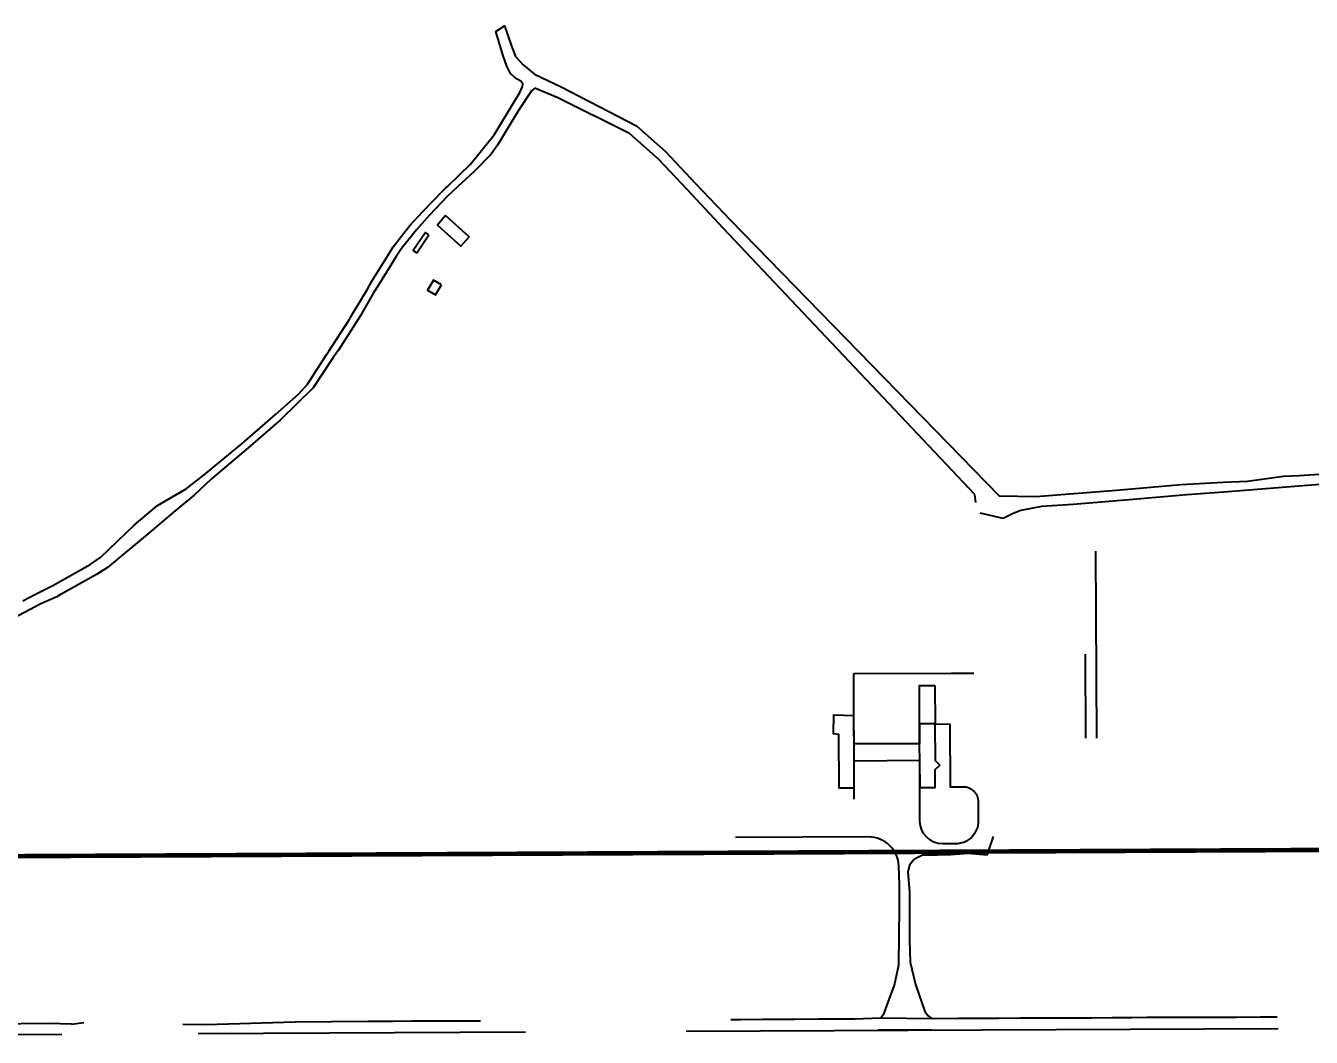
# Model space of a CAD drawing. Header units: metres. Extents: x 428 to 3974, y -4076 to 3914.
# Drawn here: x 1111.693 to 1112.428, y -368.943 to -368.365 of the extents above; entities that cross this region are included whole.
import ezdxf

# ---------------------------------------------------------------- set-up
doc = ezdxf.new("R2010")
doc.units = ezdxf.units.M
doc.header["$MEASUREMENT"] = 0
for name, color, linetype, lineweight in [('C-BLDG', 253, 'Continuous', 5), ('C-CLER-AERO', 253, 'Continuous', 5), ('C-ROAD-AIRF', 253, 'Continuous', 5), ('C-ROAD-LAND', 253, 'Continuous', 9), ('C-RUNN', 253, 'Continuous', 5), ('C-SHLD', 253, 'Continuous', 5)]:
    doc.layers.add(name, color=color, linetype=linetype, lineweight=lineweight)
doc.styles.add('ADPI R', font='swiss.ttf')
doc.linetypes.add('OLS', pattern='A,4,-2,4,-2,["OLS",ADPI R,S=1.2,R=0,X=-1.7,Y=-0.5],-2,4,-2,4,-2', length=26)

msp = doc.modelspace()

# ---------------------------------------------------------------- linework, layer by layer
at = {"layer": 'C-BLDG', "lineweight": 40}
for points in [[(1111.93277, -368.47313), (1111.92814, -368.47853), (1111.94153, -368.49058), (1111.94616, -368.48517)], [(1111.92326, -368.48415), (1111.92123, -368.48276), (1111.91425, -368.49299), (1111.91628, -368.49437)], [(1111.93035, -368.51257), (1111.92591, -368.50993), (1111.92246, -368.51572), (1111.9269, -368.51836)], [(1112.21257, -368.7635), (1112.20366, -368.76354), (1112.20373, -368.77481), (1112.16626, -368.77486), (1112.1661, -368.75893), (1112.15445, -368.75843), (1112.15437, -368.76899), (1112.15726, -368.76929), (1112.15745, -368.79996), (1112.16638, -368.79995), (1112.16628, -368.78451), (1112.20369, -368.78427), (1112.20383, -368.79978), (1112.21268, -368.79982), (1112.21265, -368.78958), (1112.21517, -368.78703), (1112.21273, -368.7846)]]:
    msp.add_lwpolyline(points, close=True, dxfattribs=at)
at = {"layer": 'C-CLER-AERO', "linetype": 'OLS', "lineweight": 40, "const_width": 0.0026, "flags": 128}
msp.add_lwpolyline([(1110.94616, -368.84256), (1113.58865, -368.83004), (1113.58983, -369.07262), (1110.94731, -369.08515), (1110.94616, -368.84256)], close=True, dxfattribs=at)
at = {"layer": 'C-ROAD-AIRF', "lineweight": 40}
for p, q in [((1112.30426, -368.66483), (1112.30485, -368.77171)), ((1112.29878, -368.77173), (1112.29852, -368.72368)), ((1112.16603, -368.73479), (1112.22148, -368.73452)), ((1112.22148, -368.73452), (1112.23468, -368.73446)), ((1112.16637, -368.80647), (1112.16603, -368.73479)), ((1112.21041, -368.93837), (1112.18008, -368.93851))]:
    msp.add_line(p, q, dxfattribs=at)
msp.add_lwpolyline([(1112.21248, -368.74154), (1112.21257, -368.7635), (1112.22106, -368.76359), (1112.22124, -368.79941), (1112.22849, -368.79937, -0.414214), (1112.23719, -368.80799), (1112.23724, -368.81893, -0.414241), (1112.22431, -368.83199), (1112.21698, -368.83202, -0.414186), (1112.20392, -368.81909), (1112.20356, -368.74158)], format="xyb", close=True, dxfattribs=at)
msp.add_lwpolyline([(1112.1813, -368.9317), (1112.18345, -368.92876), (1112.18568, -368.92253), (1112.18928, -368.9127), (1112.19183, -368.90123), (1112.19199, -368.88451), (1112.19214, -368.86904), (1112.19224, -368.85543), (1112.19183, -368.84473, 0.404374), (1112.17443, -368.82807), (1112.09851, -368.82843)], format="xyb", dxfattribs=at)
for points in [[(1112.24223, -368.83845), (1112.24595, -368.82789)], [(1112.24223, -368.83845), (1112.23145, -368.83758), (1112.22153, -368.83834), (1112.2141, -368.83842), (1112.20645, -368.83843), (1112.20534, -368.83844), (1112.20082, -368.8408), (1112.2, -368.84152), (1112.19794, -368.84412), (1112.19704, -368.8482), (1112.19797, -368.85951), (1112.19784, -368.87095), (1112.19795, -368.88712), (1112.19822, -368.89959), (1112.20127, -368.91234), (1112.20668, -368.92776), (1112.20866, -368.93027), (1112.21082, -368.93193)]]:
    msp.add_lwpolyline(points, dxfattribs=at)
at = {"layer": 'C-ROAD-LAND', "lineweight": 40}
for p, q in [((1111.98195, -368.40185), (1111.97441, -368.41304)), ((1111.98376, -368.40024), (1111.98195, -368.40185)), ((1111.99684, -368.40579), (1111.98376, -368.40024)), ((1112.03793, -368.42624), (1111.99684, -368.40579)), ((1111.97441, -368.41304), (1111.96249, -368.43281)), ((1111.96249, -368.43281), (1111.95873, -368.43792)), ((1112.05445, -368.44094), (1112.03793, -368.42624)), ((1111.95873, -368.43792), (1111.94913, -368.44799)), ((1111.94913, -368.44799), (1111.93948, -368.45673)), ((1112.07095, -368.45835), (1112.05445, -368.44094)), ((1111.93394, -368.46198), (1111.92355, -368.47291)), ((1111.93948, -368.45673), (1111.93394, -368.46198)), ((1112.09135, -368.48031), (1112.07095, -368.45835)), ((1111.92355, -368.47291), (1111.91606, -368.48117)), ((1111.91606, -368.48117), (1111.90762, -368.49189)), ((1112.2352, -368.63244), (1112.09135, -368.48031)), ((1111.90762, -368.49189), (1111.90455, -368.49657)), ((1111.90455, -368.49657), (1111.89439, -368.51282)), ((1111.89439, -368.51282), (1111.89154, -368.51732)), ((1111.89154, -368.51732), (1111.88389, -368.53053)), ((1111.88389, -368.53053), (1111.87148, -368.54997)), ((1111.87148, -368.54997), (1111.86845, -368.55415)), ((1111.86845, -368.55415), (1111.85712, -368.57141)), ((1111.85712, -368.57141), (1111.83836, -368.58984)), ((1111.83836, -368.58984), (1111.81993, -368.60573)), ((1111.81993, -368.60573), (1111.79887, -368.62352)), ((1111.79887, -368.62352), (1111.78905, -368.63278)), ((1112.37999, -368.63093), (1112.3564, -368.6327)), ((1112.4205, -368.62765), (1112.37999, -368.63093)), ((1112.45963, -368.62454), (1112.4205, -368.62765)), ((1111.78905, -368.63278), (1111.77837, -368.64149)), ((1112.23582, -368.637), (1112.2352, -368.63244)), ((1112.29146, -368.63813), (1112.27333, -368.63935)), ((1112.32576, -368.63523), (1112.29146, -368.63813)), ((1112.3564, -368.6327), (1112.32576, -368.63523)), ((1111.77837, -368.64149), (1111.76211, -368.65528)), ((1112.2514, -368.64621), (1112.23824, -368.64307)), ((1112.25727, -368.64328), (1112.2514, -368.64621)), ((1112.26161, -368.64165), (1112.25727, -368.64328)), ((1112.27333, -368.63935), (1112.26161, -368.64165)), ((1111.76211, -368.65528), (1111.73955, -368.67416)), ((1111.73955, -368.67416), (1111.73323, -368.6781)), ((1111.73323, -368.6781), (1111.71202, -368.6899)), ((1111.71202, -368.6899), (1111.71051, -368.69087)), ((1111.70137, -368.69499), (1111.6547, -368.71943)), ((1111.71051, -368.69087), (1111.70137, -368.69499))]:
    msp.add_line(p, q, dxfattribs=at)
msp.add_lwpolyline([(1111.69111, -368.69323), (1111.69826, -368.68936), (1111.70821, -368.68439), (1111.72954, -368.67237), (1111.73574, -368.66829), (1111.75478, -368.64997), (1111.76808, -368.63874), (1111.78452, -368.62921), (1111.79471, -368.62126), (1111.81643, -368.60328), (1111.83555, -368.5868), (1111.84894, -368.57485), (1111.85384, -368.56948), (1111.86495, -368.55219), (1111.86606, -368.55059), (1111.87756, -368.53268), (1111.88002, -368.52857), (1111.88807, -368.5151), (1111.89063, -368.51057), (1111.90103, -368.49379), (1111.90273, -368.49093), (1111.91224, -368.47878), (1111.91968, -368.47076), (1111.93154, -368.45854), (1111.93288, -368.45732), (1111.93397, -368.45624), (1111.94706, -368.44381), (1111.96047, -368.42697), (1111.97511, -368.40287), (1111.97675, -368.39933), (1111.97685, -368.39788), (1111.9758, -368.39639), (1111.97282, -368.39484), (1111.96977, -368.39196), (1111.9677, -368.38769), (1111.96569, -368.38193), (1111.96153, -368.36798), (1111.96643, -368.36464), (1111.97031, -368.37567), (1111.97269, -368.38228), (1111.9771, -368.38707), (1111.98362, -368.39233), (1111.99873, -368.3996), (1112.04194, -368.42185), (1112.0585, -368.43657), (1112.07552, -368.45476), (1112.09564, -368.47576), (1112.24912, -368.63313), (1112.27024, -368.63355), (1112.28932, -368.63206), (1112.29936, -368.63129), (1112.31633, -368.62988), (1112.33596, -368.62834), (1112.35329, -368.62681), (1112.37721, -368.62547), (1112.39105, -368.62491), (1112.41165, -368.62203), (1112.42069, -368.62151), (1112.43488, -368.62057)], dxfattribs=at)
at = {"layer": 'C-RUNN', "lineweight": 40, "ltscale": 0.1}
for points in [[(1111.79138, -368.94036), (1111.97834, -368.93947)], [(1112.07028, -368.93903), (1112.40867, -368.93743)], [(1111.39114, -368.94225), (1111.71332, -368.94073)]]:
    msp.add_lwpolyline(points, dxfattribs=at)
at = {"layer": 'C-SHLD', "lineweight": 40}
for points in [[(1112.40811, -368.931), (1112.39833, -368.9311), (1112.38487, -368.93116), (1112.37544, -368.93123), (1112.3633, -368.93127), (1112.35254, -368.93126), (1112.34242, -368.93126), (1112.33354, -368.93131), (1112.32521, -368.93135), (1112.31373, -368.9314), (1112.30192, -368.93154), (1112.28892, -368.93157), (1112.27383, -368.93161), (1112.26145, -368.93164), (1112.24899, -368.93181), (1112.23716, -368.93184), (1112.22597, -368.93182), (1112.21082, -368.93193), (1112.1813, -368.9317), (1112.16662, -368.93222), (1112.15626, -368.93222), (1112.14581, -368.93226), (1112.13233, -368.93237), (1112.12352, -368.9324), (1112.11375, -368.93241), (1112.10145, -368.93256), (1112.09575, -368.93257)], [(1111.71899, -368.93496), (1111.70619, -368.9346), (1111.67369, -368.935), (1111.6239, -368.93652), (1111.57402, -368.93583), (1111.52401, -368.93549), (1111.42385, -368.93558), (1111.41319, -368.93566), (1111.40093, -368.93554), (1111.39207, -368.93557)], [(1111.71899, -368.93496), (1111.72589, -368.93417)], [(1111.95266, -368.93326), (1111.94057, -368.93327), (1111.93191, -368.93335), (1111.9223, -368.93331), (1111.91335, -368.93327), (1111.90285, -368.93342), (1111.88854, -368.93342), (1111.88854, -368.93342), (1111.84683, -368.93393), (1111.79599, -368.93544), (1111.78254, -368.93519)]]:
    msp.add_lwpolyline(points, dxfattribs=at)

doc.saveas('drawing.dxf')
